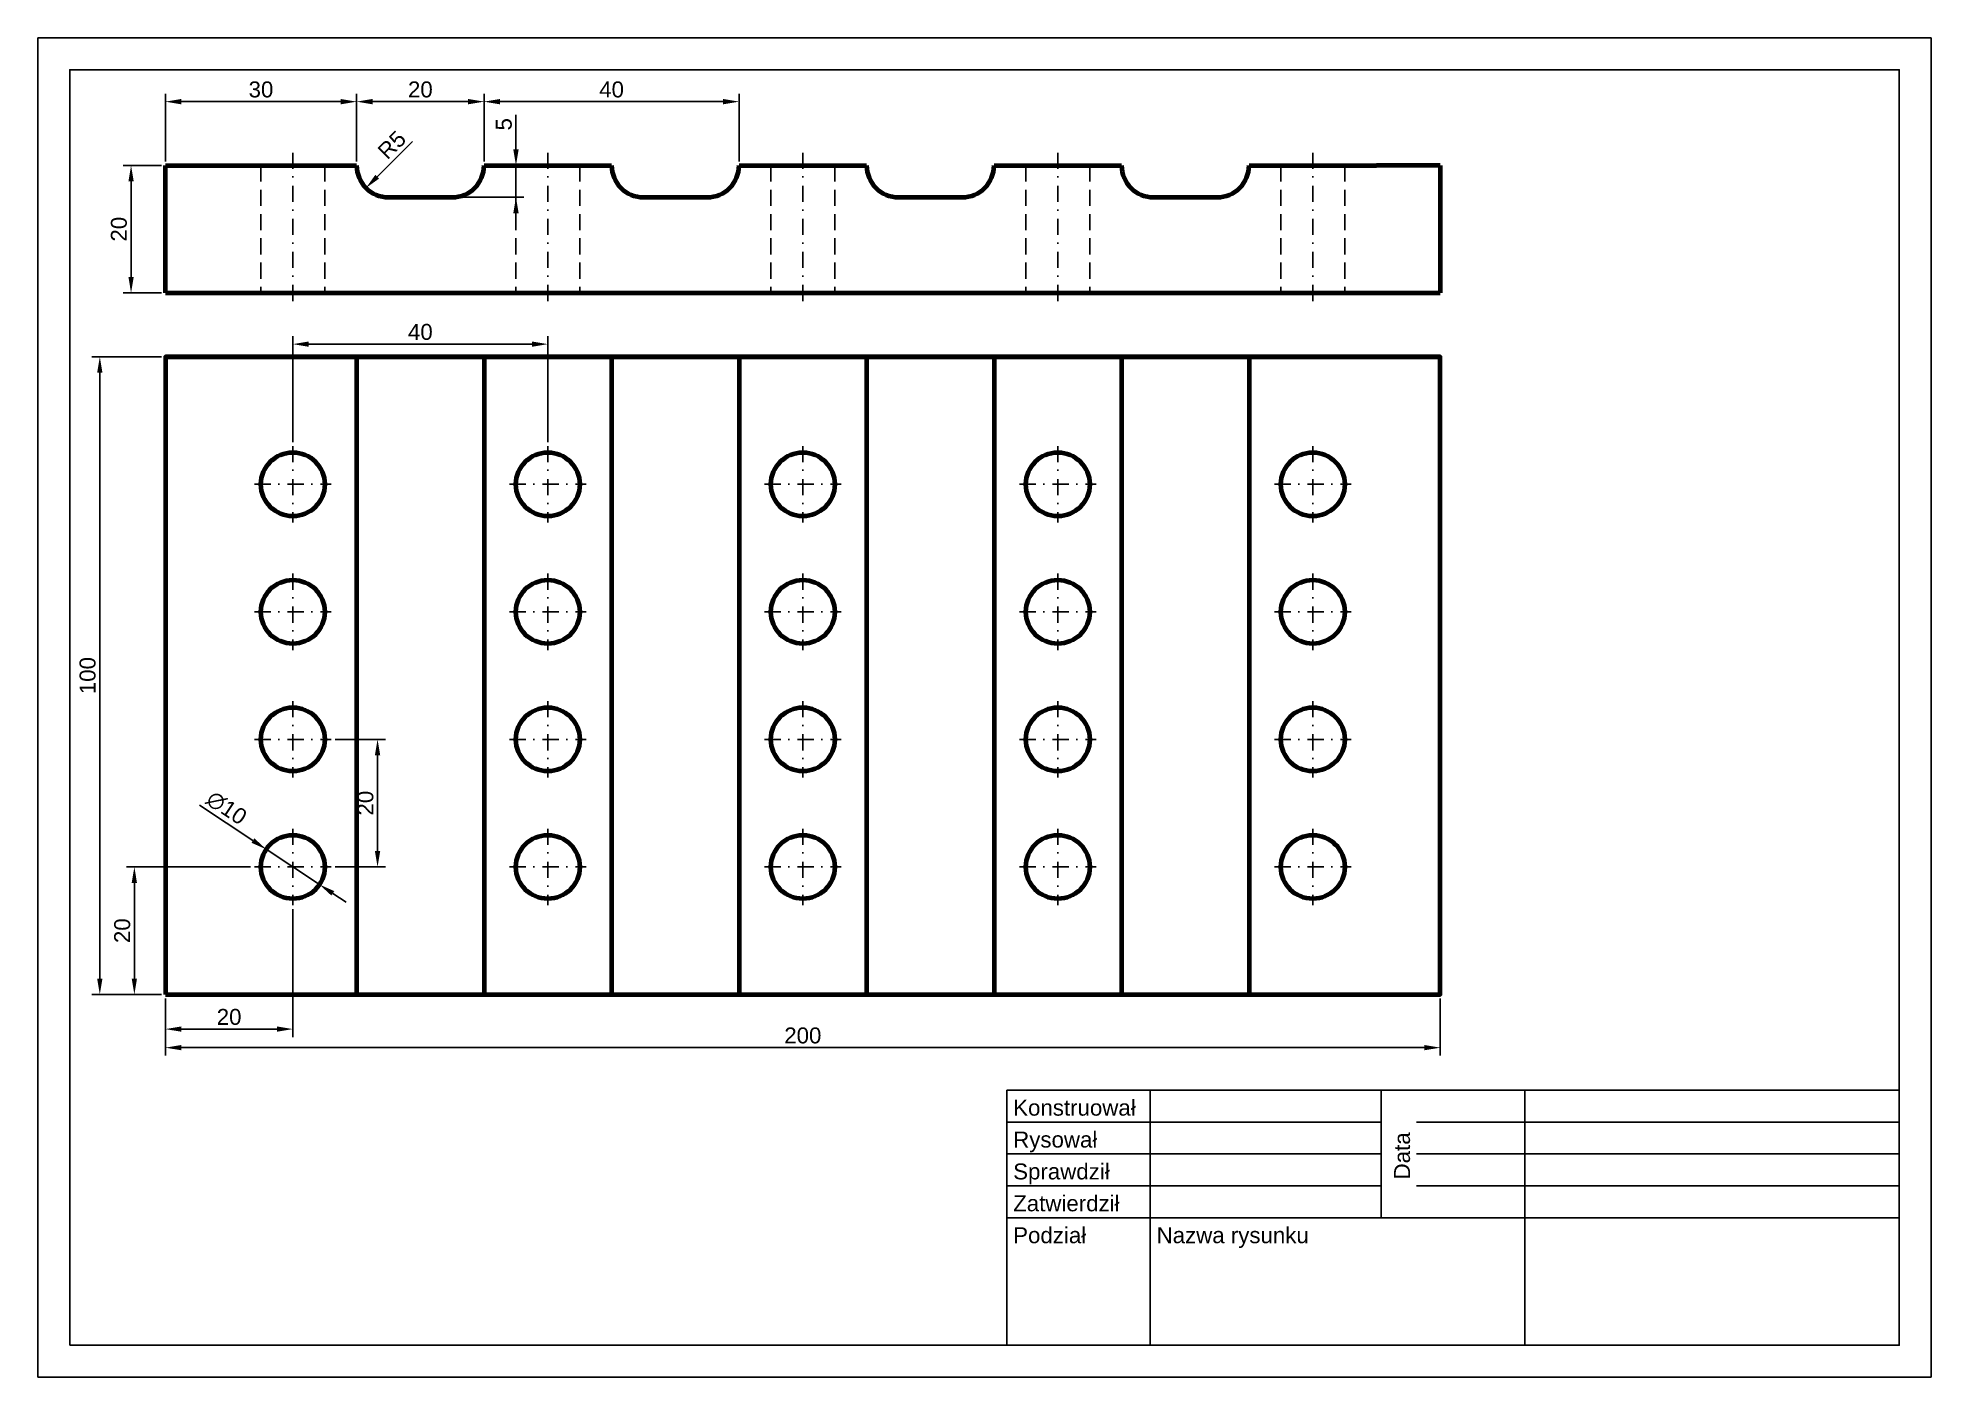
# Model space of a CAD drawing. Header units: millimetres. Extents: x 0 to 297, y 0 to 210.
import ezdxf

# ---------------------------------------------------------------- set-up
doc = ezdxf.new("R2010")
doc.units = ezdxf.units.MM
doc.linetypes.add('KRESKAKROPKA', pattern=[25.4, 12.7, -6.35, 0, -6.35])
doc.linetypes.add('KRESKOWA', pattern=[19.05, 12.7, -6.35])
doc.layers.add('linie grube', color=7, linetype='Continuous', lineweight=100)
for name, color, linetype in [('opis', 7, 'Continuous'), ('osie', 3, 'KRESKAKROPKA'), ('przerywana', 5, 'KRESKOWA'), ('wymiary', 1, 'Continuous')]:
    doc.layers.add(name, color=color, linetype=linetype)
doc.styles.get("Standard").update_dxf_attribs({"font": 'arial.ttf'})
doc.dimstyles.new('ISO-25', dxfattribs={"dimtxt": 2.5, "dimasz": 2.5, "dimexe": 1.25, "dimexo": 0.625, "dimtad": 1, "dimtxsty": 'Standard', "dimcen": 2.5, "dimadec": 0, "dimazin": 0, "dimtfac": 1, "dimtmove": 0, "dimatfit": 3, "dimfxl": 1, "dimarcsym": 0})

# ---------------------------------------------------------------- blocks, each defined once
blk = doc.blocks.new('*D1')
at = {"layer": 'Defpoints', "color": 0, "transparency": 16777216}
for p in [(35.83, 82.76), (44.17, 77.24)]:
    blk.add_point(p, dxfattribs=at)
at = {"layer": 'wymiary', "color": 0, "lineweight": -2, "transparency": 16777216}
for p, q in [((25.37, 89.67), (33.74, 84.14)), ((44.17, 77.24), (35.83, 82.76)), ((46.26, 75.86), (48.34, 74.49))]:
    blk.add_line(p, q, dxfattribs=at)
at = {"layer": 'wymiary', "color": 0, "transparency": 16777216}
for points in [[(33.97, 84.48), (33.51, 83.79), (35.83, 82.76)], [(46.49, 76.21), (46.03, 75.52), (44.17, 77.24)]]:
    blk.add_solid(points, dxfattribs=at)
at = {"layer": 'wymiary', "color": 0, "transparency": 16777216, "insert": (29.6, 89.24), "char_height": 2.5, "attachment_point": 5, "rotation": 326.5318}
blk.add_mtext('∅10', dxfattribs=at)
blk = doc.blocks.new('*D4')
at = {"layer": 'Defpoints', "color": 0, "transparency": 16777216}
for p in [(20, 60), (220, 60), (220, 51.66)]:
    blk.add_point(p, dxfattribs=at)
at = {"layer": 'wymiary', "color": 0, "lineweight": -2, "transparency": 16777216}
for p, q in [((20, 59.38), (20, 50.41)), ((220, 59.38), (220, 50.41)), ((22.5, 51.66), (217.5, 51.66))]:
    blk.add_line(p, q, dxfattribs=at)
at = {"layer": 'wymiary', "color": 0, "transparency": 16777216}
for points in [[(22.5, 52.08), (22.5, 51.25), (20, 51.66)], [(217.5, 52.08), (217.5, 51.25), (220, 51.66)]]:
    blk.add_solid(points, dxfattribs=at)
at = {"layer": 'wymiary', "color": 0, "transparency": 16777216, "insert": (120, 53.56), "char_height": 2.5, "attachment_point": 5}
blk.add_mtext('200', dxfattribs=at)
blk = doc.blocks.new('*D6')
at = {"layer": 'Defpoints', "color": 0, "transparency": 16777216}
for p in [(20, 160), (9.72, 60), (20, 60)]:
    blk.add_point(p, dxfattribs=at)
at = {"layer": 'wymiary', "color": 0, "lineweight": -2, "transparency": 16777216}
for p, q in [((19.38, 160), (8.47, 160)), ((9.72, 157.5), (9.72, 62.5)), ((19.38, 60), (8.47, 60))]:
    blk.add_line(p, q, dxfattribs=at)
at = {"layer": 'wymiary', "color": 0, "transparency": 16777216}
for points in [[(9.3, 157.5), (10.13, 157.5), (9.72, 160)], [(9.3, 62.5), (10.13, 62.5), (9.72, 60)]]:
    blk.add_solid(points, dxfattribs=at)
at = {"layer": 'wymiary', "color": 0, "transparency": 16777216, "insert": (7.81, 110), "char_height": 2.5, "attachment_point": 5, "rotation": 90}
blk.add_mtext('100', dxfattribs=at)
blk = doc.blocks.new('*D8')
at = {"layer": 'Defpoints', "color": 0, "transparency": 16777216}
for p in [(46, 100), (46, 80), (53.29, 80)]:
    blk.add_point(p, dxfattribs=at)
at = {"layer": 'wymiary', "color": 0, "lineweight": -2, "transparency": 16777216}
for p, q in [((46.63, 100), (54.54, 100)), ((53.29, 97.5), (53.29, 82.5)), ((46.63, 80), (54.54, 80))]:
    blk.add_line(p, q, dxfattribs=at)
at = {"layer": 'wymiary', "color": 0, "transparency": 16777216}
for points in [[(52.87, 97.5), (53.71, 97.5), (53.29, 100)], [(52.87, 82.5), (53.71, 82.5), (53.29, 80)]]:
    blk.add_solid(points, dxfattribs=at)
at = {"layer": 'wymiary', "color": 0, "transparency": 16777216, "insert": (51.39, 90), "char_height": 2.5, "attachment_point": 5, "rotation": 90}
blk.add_mtext('20', dxfattribs=at)
blk = doc.blocks.new('*D9')
at = {"layer": 'Defpoints', "color": 0, "transparency": 16777216}
for p in [(34, 80), (15.14, 60), (20, 60)]:
    blk.add_point(p, dxfattribs=at)
at = {"layer": 'wymiary', "color": 0, "lineweight": -2, "transparency": 16777216}
for p, q in [((33.38, 80), (13.89, 80)), ((15.14, 77.5), (15.14, 62.5)), ((19.38, 60), (13.89, 60))]:
    blk.add_line(p, q, dxfattribs=at)
at = {"layer": 'wymiary', "color": 0, "transparency": 16777216}
for points in [[(14.72, 77.5), (15.55, 77.5), (15.14, 80)], [(14.72, 62.5), (15.55, 62.5), (15.14, 60)]]:
    blk.add_solid(points, dxfattribs=at)
at = {"layer": 'wymiary', "color": 0, "transparency": 16777216, "insert": (13.24, 70), "char_height": 2.5, "attachment_point": 5, "rotation": 90}
blk.add_mtext('20', dxfattribs=at)
blk = doc.blocks.new('*D10')
at = {"layer": 'Defpoints', "color": 0, "transparency": 16777216}
for p in [(40, 74), (20, 60), (20, 54.57)]:
    blk.add_point(p, dxfattribs=at)
at = {"layer": 'wymiary', "color": 0, "lineweight": -2, "transparency": 16777216}
for p, q in [((40, 73.38), (40, 53.32)), ((20, 59.38), (20, 53.32)), ((37.5, 54.57), (22.5, 54.57))]:
    blk.add_line(p, q, dxfattribs=at)
at = {"layer": 'wymiary', "color": 0, "transparency": 16777216}
for points in [[(22.5, 54.99), (22.5, 54.16), (20, 54.57)], [(37.5, 54.99), (37.5, 54.16), (40, 54.57)]]:
    blk.add_solid(points, dxfattribs=at)
at = {"layer": 'wymiary', "color": 0, "transparency": 16777216, "insert": (30, 56.47), "char_height": 2.5, "attachment_point": 5}
blk.add_mtext('20', dxfattribs=at)
blk = doc.blocks.new('*D12')
at = {"layer": 'Defpoints', "color": 0, "transparency": 16777216}
for p in [(20, 190), (14.62, 170), (20, 170)]:
    blk.add_point(p, dxfattribs=at)
at = {"layer": 'wymiary', "color": 0, "lineweight": -2, "transparency": 16777216}
for p, q in [((19.38, 190), (13.37, 190)), ((14.62, 187.5), (14.62, 172.5)), ((19.38, 170), (13.37, 170))]:
    blk.add_line(p, q, dxfattribs=at)
at = {"layer": 'wymiary', "color": 0, "transparency": 16777216}
for points in [[(14.21, 187.5), (15.04, 187.5), (14.62, 190)], [(14.21, 172.5), (15.04, 172.5), (14.62, 170)]]:
    blk.add_solid(points, dxfattribs=at)
at = {"layer": 'wymiary', "color": 0, "transparency": 16777216, "insert": (12.72, 180), "char_height": 2.5, "attachment_point": 5, "rotation": 90}
blk.add_mtext('20', dxfattribs=at)
blk = doc.blocks.new('*D18')
at = {"layer": 'Defpoints', "color": 0, "transparency": 16777216}
for p in [(75, 190), (75, 190), (65, 185)]:
    blk.add_point(p, dxfattribs=at)
at = {"layer": 'wymiary', "color": 0, "lineweight": -2, "transparency": 16777216}
for p, q in [((75, 192.5), (75, 197.91)), ((75, 185), (75, 190)), ((65.63, 185), (76.25, 185)), ((75, 182.5), (75, 180))]:
    blk.add_line(p, q, dxfattribs=at)
at = {"layer": 'wymiary', "color": 0, "transparency": 16777216}
for points in [[(74.58, 192.5), (75.42, 192.5), (75, 190)], [(74.58, 182.5), (75.42, 182.5), (75, 185)]]:
    blk.add_solid(points, dxfattribs=at)
at = {"layer": 'wymiary', "color": 0, "transparency": 16777216, "insert": (73.1, 196.45), "char_height": 2.5, "attachment_point": 5, "rotation": 90}
blk.add_mtext('5', dxfattribs=at)
blk = doc.blocks.new('*D19')
at = {"layer": 'Defpoints', "color": 0, "transparency": 16777216}
for p in [(110, 200), (70, 190), (110, 190)]:
    blk.add_point(p, dxfattribs=at)
at = {"layer": 'wymiary', "color": 0, "lineweight": -2, "transparency": 16777216}
for p, q in [((70, 190.62), (70, 201.25)), ((72.5, 200), (107.5, 200)), ((110, 190.62), (110, 201.25))]:
    blk.add_line(p, q, dxfattribs=at)
at = {"layer": 'wymiary', "color": 0, "transparency": 16777216}
for points in [[(72.5, 200.42), (72.5, 199.58), (70, 200)], [(107.5, 200.42), (107.5, 199.58), (110, 200)]]:
    blk.add_solid(points, dxfattribs=at)
at = {"layer": 'wymiary', "color": 0, "transparency": 16777216, "insert": (90, 201.9), "char_height": 2.5, "attachment_point": 5}
blk.add_mtext('40', dxfattribs=at)
blk = doc.blocks.new('*D20')
at = {"layer": 'Defpoints', "color": 0, "transparency": 16777216}
for p in [(50, 200), (50, 190), (70, 190)]:
    blk.add_point(p, dxfattribs=at)
at = {"layer": 'wymiary', "color": 0, "lineweight": -2, "transparency": 16777216}
for p, q in [((50, 190.62), (50, 201.25)), ((67.5, 200), (52.5, 200)), ((70, 190.62), (70, 201.25))]:
    blk.add_line(p, q, dxfattribs=at)
at = {"layer": 'wymiary', "color": 0, "transparency": 16777216}
for points in [[(52.5, 200.42), (52.5, 199.58), (50, 200)], [(67.5, 200.42), (67.5, 199.58), (70, 200)]]:
    blk.add_solid(points, dxfattribs=at)
at = {"layer": 'wymiary', "color": 0, "transparency": 16777216, "insert": (60, 201.9), "char_height": 2.5, "attachment_point": 5}
blk.add_mtext('20', dxfattribs=at)
blk = doc.blocks.new('*D21')
at = {"layer": 'Defpoints', "color": 0, "transparency": 16777216}
for p in [(20, 200), (20, 190), (50, 190)]:
    blk.add_point(p, dxfattribs=at)
at = {"layer": 'wymiary', "color": 0, "lineweight": -2, "transparency": 16777216}
for p, q in [((20, 190.62), (20, 201.25)), ((47.5, 200), (22.5, 200)), ((50, 190.62), (50, 201.25))]:
    blk.add_line(p, q, dxfattribs=at)
at = {"layer": 'wymiary', "color": 0, "transparency": 16777216}
for points in [[(22.5, 200.42), (22.5, 199.58), (20, 200)], [(47.5, 200.42), (47.5, 199.58), (50, 200)]]:
    blk.add_solid(points, dxfattribs=at)
at = {"layer": 'wymiary', "color": 0, "transparency": 16777216, "insert": (35, 201.9), "char_height": 2.5, "attachment_point": 5}
blk.add_mtext('30', dxfattribs=at)
blk = doc.blocks.new('*D22')
at = {"layer": 'Defpoints', "color": 0, "transparency": 16777216}
for p in [(80, 161.98), (40, 146), (80, 146)]:
    blk.add_point(p, dxfattribs=at)
at = {"layer": 'wymiary', "color": 0, "lineweight": -2, "transparency": 16777216}
for p, q in [((40, 146.62), (40, 163.23)), ((42.5, 161.98), (77.5, 161.98)), ((80, 146.62), (80, 163.23))]:
    blk.add_line(p, q, dxfattribs=at)
at = {"layer": 'wymiary', "color": 0, "transparency": 16777216}
for points in [[(42.5, 162.39), (42.5, 161.56), (40, 161.98)], [(77.5, 162.39), (77.5, 161.56), (80, 161.98)]]:
    blk.add_solid(points, dxfattribs=at)
at = {"layer": 'wymiary', "color": 0, "transparency": 16777216, "insert": (60, 163.88), "char_height": 2.5, "attachment_point": 5}
blk.add_mtext('40', dxfattribs=at)
blk = doc.blocks.new('*D23')
at = {"layer": 'Defpoints', "color": 0, "transparency": 16777216}
for p in [(55, 190), (51.46, 186.46)]:
    blk.add_point(p, dxfattribs=at)
at = {"layer": 'wymiary', "color": 0, "lineweight": -2, "transparency": 16777216}
blk.add_line((58.75, 193.75), (53.23, 188.23), dxfattribs=at)
at = {"layer": 'wymiary', "color": 0, "transparency": 16777216}
blk.add_solid([(52.94, 188.53), (53.53, 187.94), (51.46, 186.46)], dxfattribs=at)
at = {"layer": 'wymiary', "color": 0, "transparency": 16777216, "insert": (55.53, 193.21), "char_height": 2.5, "attachment_point": 5, "rotation": 45}
blk.add_mtext('R5', dxfattribs=at)

msp = doc.modelspace()

# ---------------------------------------------------------------- linework, layer by layer
msp.add_lwpolyline([(0, 0), (297, 0), (297, 210), (0, 210)], close=True)
msp.add_lwpolyline([(0, 0), (297, 0), (297, 210), (0, 210)], close=True)
at = {"layer": 'linie grube'}
for p, q in [((20, 170), (20, 190)), ((20, 190), (50, 190)), ((50, 190), (50, 190)), ((70, 190), (70, 190)), ((70, 190), (90, 190)), ((90, 190), (90, 190)), ((110, 190), (110, 190)), ((110, 190), (130, 190)), ((130, 190), (130, 190)), ((150, 190), (150, 190)), ((150, 190), (170, 190)), ((170, 190), (170, 190)), ((190, 190), (190, 190)), ((190, 190), (210, 190)), ((220, 190), (210, 190)), ((220, 190), (220, 170)), ((55, 185), (65, 185)), ((95, 185), (105, 185)), ((135, 185), (145, 185)), ((175, 185), (185, 185)), ((20, 170), (220, 170)), ((20, 160), (220, 160)), ((50, 160), (50, 60)), ((70, 160), (70, 60)), ((90, 160), (90, 60)), ((110, 160), (110, 60)), ((130, 160), (130, 60)), ((150, 160), (150, 60)), ((170, 160), (170, 60)), ((190, 160), (190, 60))]:
    msp.add_line(p, q, dxfattribs=at)
msp.add_lwpolyline([(20, 60), (220, 60), (220, 160), (20, 160)], close=True, dxfattribs=at)
for centre in [(40, 140), (80, 140), (120, 140), (160, 140), (200, 140), (40, 120), (80, 120), (120, 120), (160, 120), (200, 120), (40, 100), (80, 100), (120, 100), (160, 100), (200, 100), (40, 80), (80, 80), (120, 80), (160, 80), (200, 80)]:
    msp.add_circle(centre, 5, dxfattribs=at)
for centre, start, end in [((55, 190), 180, 270), ((65, 190), 270, 0), ((95, 190), 180, 270), ((105, 190), 270, 0), ((135, 190), 180, 270), ((145, 190), 270, 0), ((175, 190), 180, 270), ((185, 190), 270, 0)]:
    msp.add_arc(centre, 5, start, end, dxfattribs=at)
at = {"layer": 'opis'}
for p, q in [((152, 45), (292, 45)), ((152, 45), (152, 5)), ((152, 45), (174.5, 45)), ((174.5, 45), (174.5, 5)), ((210.75, 25), (210.75, 45)), ((233.25, 5), (233.25, 45)), ((292, 45), (292, 5)), ((152, 40), (210.75, 40)), ((233.25, 40), (216.25, 40)), ((233.25, 40), (292, 40)), ((152, 35), (210.75, 35)), ((233.25, 35), (216.25, 35)), ((233.25, 35), (292, 35)), ((152, 30), (210.75, 30)), ((233.25, 30), (216.25, 30)), ((233.25, 30), (292, 30)), ((152, 25), (292, 25)), ((152, 25), (182, 25)), ((174.5, 25), (210.75, 25)), ((292, 5), (152, 5)), ((152, 5), (292, 5)), ((174.5, 5), (233.25, 5))]:
    msp.add_line(p, q, dxfattribs=at)
msp.add_lwpolyline([(5, 5), (292, 5), (292, 205), (5, 205)], close=True, dxfattribs=at)
at = {"layer": 'osie', "ltscale": 0.2}
for p, q in [((40, 192), (40, 168)), ((80, 192), (80, 168)), ((120, 192), (120, 168)), ((160, 192), (160, 168)), ((200, 192), (200, 168)), ((40, 146), (40, 134)), ((80, 146), (80, 134)), ((120, 146), (120, 134)), ((160, 146), (160, 134)), ((200, 146), (200, 134)), ((34, 140), (46, 140)), ((74, 140), (86, 140)), ((114, 140), (126, 140)), ((154, 140), (166, 140)), ((194, 140), (206, 140)), ((40, 126), (40, 114)), ((80, 126), (80, 114)), ((120, 126), (120, 114)), ((160, 126), (160, 114)), ((200, 126), (200, 114)), ((34, 120), (46, 120)), ((74, 120), (86, 120)), ((114, 120), (126, 120)), ((154, 120), (166, 120)), ((194, 120), (206, 120)), ((40, 106), (40, 94)), ((80, 106), (80, 94)), ((120, 106), (120, 94)), ((160, 106), (160, 94)), ((200, 106), (200, 94)), ((34, 100), (46, 100)), ((74, 100), (86, 100)), ((114, 100), (126, 100)), ((154, 100), (166, 100)), ((194, 100), (206, 100)), ((40, 86), (40, 74)), ((80, 86), (80, 74)), ((120, 86), (120, 74)), ((160, 86), (160, 74)), ((200, 86), (200, 74)), ((34, 80), (46, 80)), ((74, 80), (86, 80)), ((114, 80), (126, 80)), ((154, 80), (166, 80)), ((194, 80), (206, 80))]:
    msp.add_line(p, q, dxfattribs=at)
at = {"layer": 'przerywana', "ltscale": 0.2}
for p, q in [((35, 190), (35, 170)), ((45, 190), (45, 170)), ((75, 190), (75, 170)), ((85, 190), (85, 170)), ((115, 190), (115, 170)), ((125, 190), (125, 170)), ((155, 190), (155, 170)), ((165, 190), (165, 170)), ((195, 190), (195, 170)), ((205, 190), (205, 170))]:
    msp.add_line(p, q, dxfattribs=at)

# ---------------------------------------------------------------- texts
at = {"layer": 'opis'}
for s, p in [('Konstruował', (153, 41)), ('Rysował', (153, 36)), ('Sprawdził', (153, 31)), ('Zatwierdził', (153, 26)), ('Podział', (153, 21)), ('Nazwa rysunku', (175.5, 21))]:
    msp.add_text(s, height=2.5, dxfattribs=at).set_placement(p)
msp.add_text('Data', height=2.5, rotation=90, dxfattribs=at).set_placement((215.25, 31))

# ---------------------------------------------------------------- dimensions: what is measured, and where the dimension line sits
at = {"layer": 'wymiary'}
for base, p1, p2, picture, middle in [((20, 200), (50, 190), (20, 190), '*D21', (35, 201.902)), ((50, 200), (70, 190), (50, 190), '*D20', (60, 201.901)), ((110, 200), (70, 190), (110, 190), '*D19', (90, 201.901)), ((80, 161.976), (40, 146), (80, 146), '*D22', (60, 163.878)), ((20, 54.573), (40, 74), (20, 60), '*D10', (30, 56.474)), ((220, 51.662), (20, 60), (220, 60), '*D4', (120, 53.564))]:
    dim = msp.add_linear_dim(base=base, p1=p1, p2=p2, dimstyle='ISO-25', dxfattribs=at)
    dim.commit()
    dim.dimension.update_dxf_attribs({"geometry": picture, "text_midpoint": middle})
dim = msp.add_linear_dim(base=(75, 190), p1=(65, 185), p2=(75, 190), angle=90, dimstyle='ISO-25', override={"dimgap": 0.625, "dimse2": 1}, dxfattribs=at)
dim.commit()
dim.dimension.update_dxf_attribs({"geometry": '*D18', "text_midpoint": (75, 196.454), "dimtype": 160})
dim = msp.add_radius_dim(center=(55, 190), mpoint=(51.464, 186.464), dimstyle='ISO-25', dxfattribs=at)
dim.commit()
dim.dimension.update_dxf_attribs({"geometry": '*D23', "text_midpoint": (56.874, 191.874), "dimtype": 164})
for base, p1, p2, picture, middle in [((14.622, 170), (20, 190), (20, 170), '*D12', (12.72, 180)), ((9.716, 60), (20, 160), (20, 60), '*D6', (7.815, 110)), ((53.29, 80), (46, 100), (46, 80), '*D8', (51.388, 90)), ((15.138, 60), (34, 80), (20, 60), '*D9', (13.237, 70))]:
    dim = msp.add_linear_dim(base=base, p1=p1, p2=p2, angle=90, dimstyle='ISO-25', dxfattribs=at)
    dim.commit()
    dim.dimension.update_dxf_attribs({"geometry": picture, "text_midpoint": middle})
dim = msp.add_diameter_dim_2p(p1=(44.171, 77.243), p2=(35.829, 82.757), dimstyle='ISO-25', dxfattribs=at)
dim.commit()
dim.dimension.update_dxf_attribs({"geometry": '*D1', "text_midpoint": (29.599, 89.239)})

doc.saveas('drawing.dxf')
